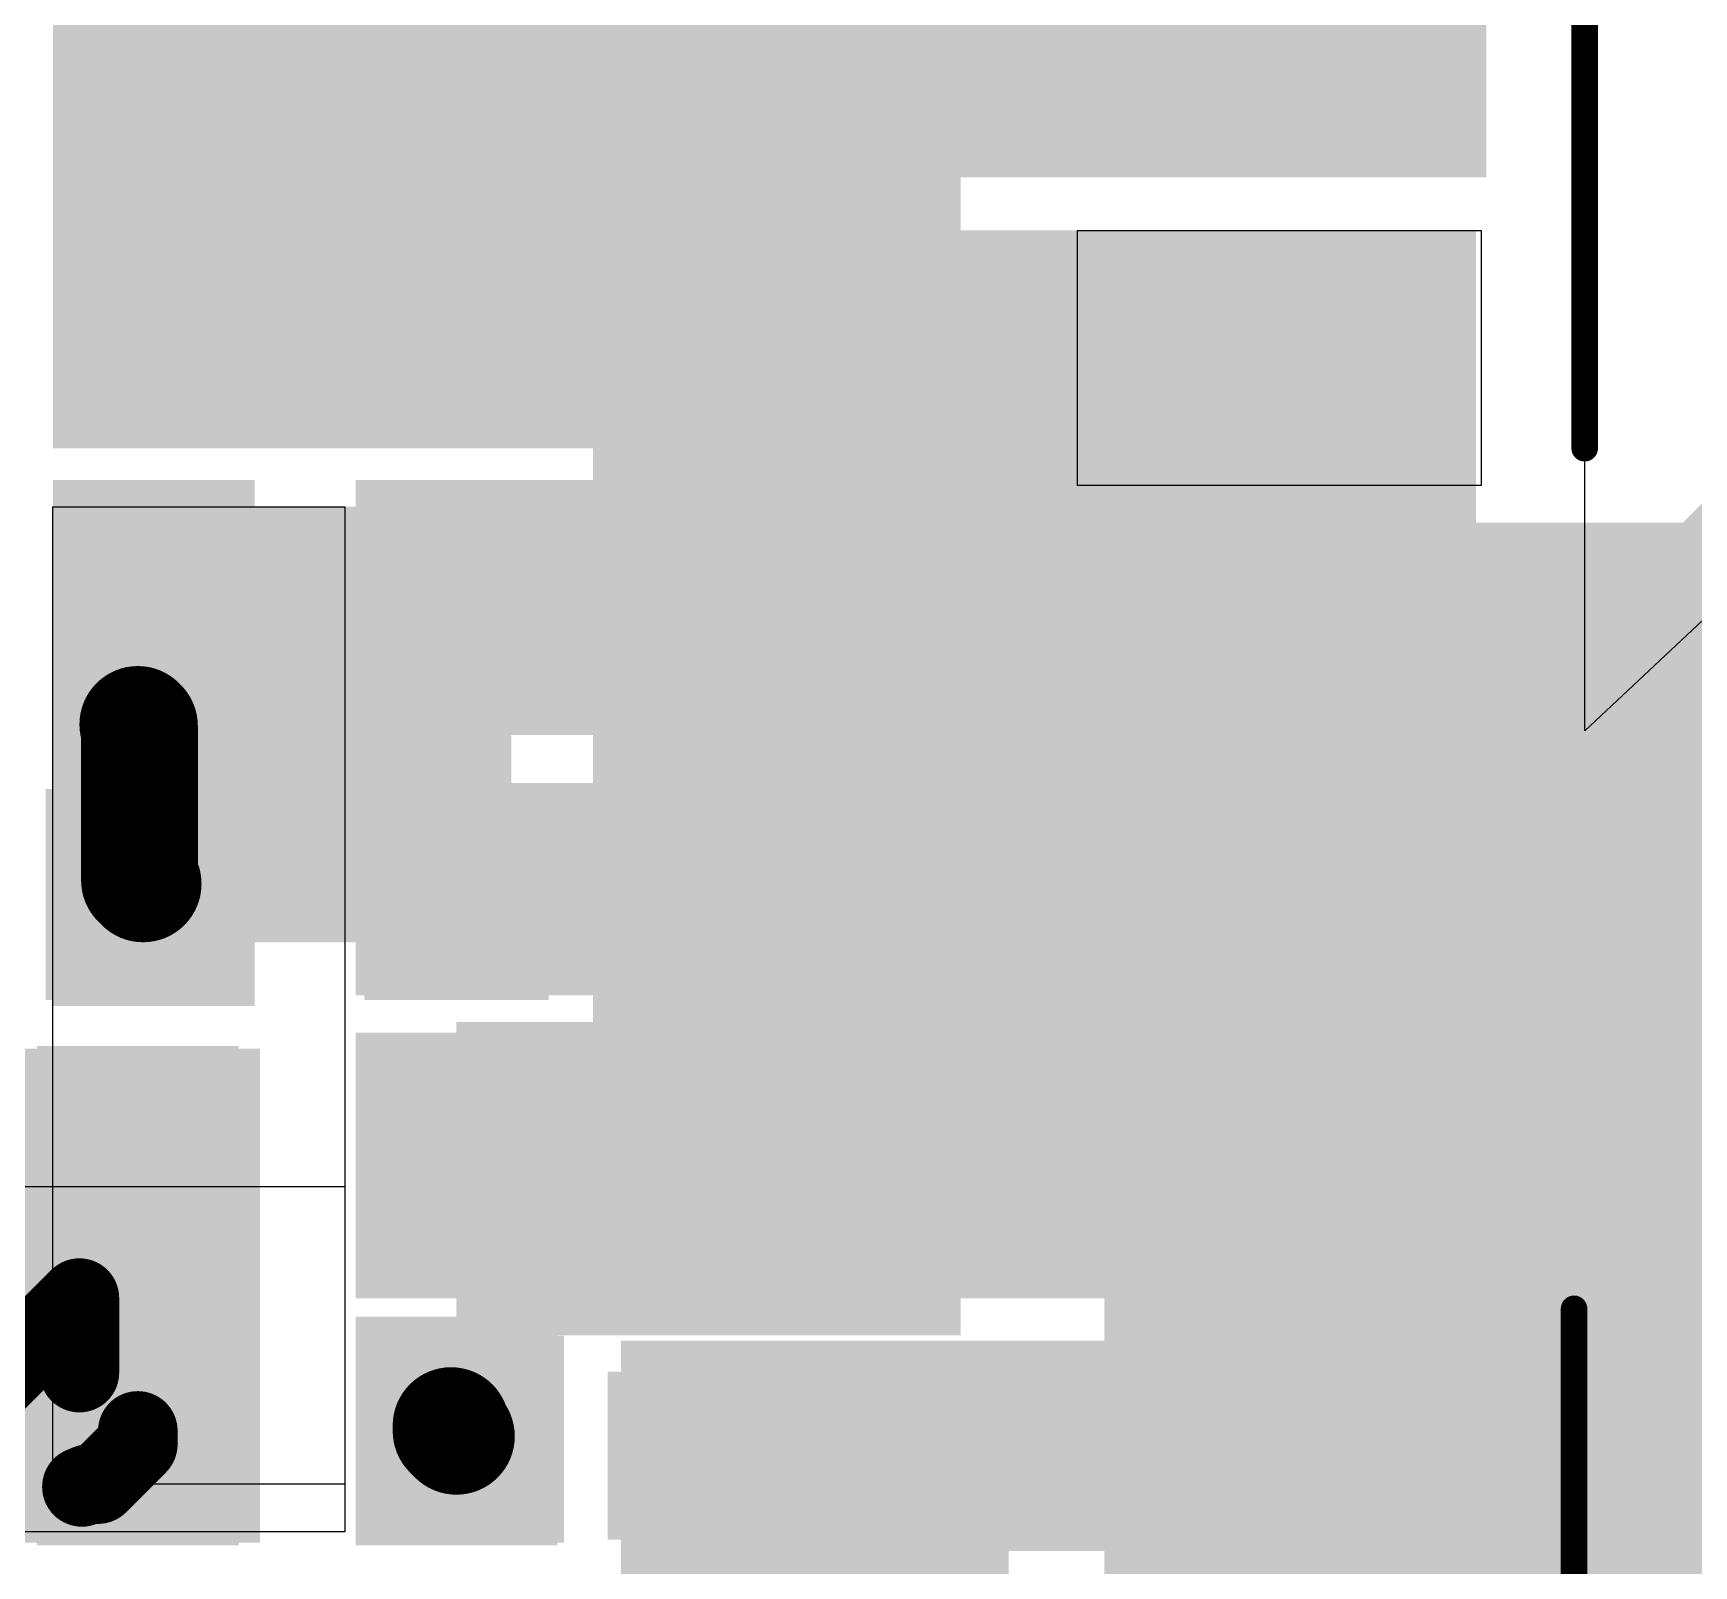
# Model space of a CAD drawing. Header units: millimetres. Extents: x -35.7 to 35.7, y -3.2 to 68.2.
# Drawn here: x 11.06 to 19, y 52.24 to 59.57 of the extents above; entities that cross this region are included whole.
import ezdxf

# ---------------------------------------------------------------- set-up
doc = ezdxf.new("R2010")
doc.units = ezdxf.units.MM
for name, color, linetype in [('BottomLayer', 5, 'Continuous'), ('BottomPaste', 16, 'Continuous'), ('BottomSolder', 6, 'Continuous'), ('Mechanical2', 216, 'Continuous'), ('TopLayer', 1, 'Continuous'), ('TopOverlay', 2, 'Continuous'), ('TopPaste', 8, 'Continuous'), ('TopSolder', 216, 'Continuous'), ('ViaHoleLayer', 16, 'Continuous')]:
    doc.layers.add(name, color=color, linetype=linetype)

# ---------------------------------------------------------------- blocks, each defined once
blk = doc.blocks.new('RES0603_B_42')
at = {"layer": 'BottomLayer'}
for points in [[(-1.143, -0.4445), (-1.143, 0.4445), (-0.3809999999999999, 0.4445), (-0.3809999999999999, -0.4445)], [(0.3809999999999999, -0.4445), (0.3809999999999999, 0.4445), (1.143, 0.4445), (1.143, -0.4445)]]:
    blk.add_hatch(color=5, dxfattribs=at).paths.add_polyline_path(points)
at = {"layer": 'BottomPaste'}
for points in [[(-1.143, -0.4445), (-1.143, 0.4445), (-0.3809999999999999, 0.4445), (-0.3809999999999999, -0.4445)], [(0.3809999999999999, -0.4445), (0.3809999999999999, 0.4445), (1.143, 0.4445), (1.143, -0.4445)]]:
    blk.add_hatch(color=16, dxfattribs=at).paths.add_polyline_path(points)
at = {"layer": 'BottomSolder'}
for points in [[(-1.2446, -0.5460999999999999), (-1.2446, 0.5460999999999999), (-0.2794, 0.5460999999999999), (-0.2794, -0.5460999999999999)], [(0.2794, -0.5460999999999999), (0.2794, 0.5460999999999999), (1.2446, 0.5460999999999999), (1.2446, -0.5460999999999999)]]:
    blk.add_hatch(color=6, dxfattribs=at).paths.add_polyline_path(points)
blk = doc.blocks.new('RES0603_B_43')
at = {"layer": 'BottomLayer'}
for points in [[(-1.143, -0.4445), (-1.143, 0.4445), (-0.3809999999999999, 0.4445), (-0.3809999999999999, -0.4445)], [(0.3809999999999999, -0.4445), (0.3809999999999999, 0.4445), (1.143, 0.4445), (1.143, -0.4445)]]:
    blk.add_hatch(color=5, dxfattribs=at).paths.add_polyline_path(points)
at = {"layer": 'BottomPaste'}
for points in [[(-1.143, -0.4445), (-1.143, 0.4445), (-0.3809999999999999, 0.4445), (-0.3809999999999999, -0.4445)], [(0.3809999999999999, -0.4445), (0.3809999999999999, 0.4445), (1.143, 0.4445), (1.143, -0.4445)]]:
    blk.add_hatch(color=16, dxfattribs=at).paths.add_polyline_path(points)
at = {"layer": 'BottomSolder'}
for points in [[(-1.2446, -0.5460999999999999), (-1.2446, 0.5460999999999999), (-0.2794, 0.5460999999999999), (-0.2794, -0.5460999999999999)], [(0.2794, -0.5460999999999999), (0.2794, 0.5460999999999999), (1.2446, 0.5460999999999999), (1.2446, -0.5460999999999999)]]:
    blk.add_hatch(color=6, dxfattribs=at).paths.add_polyline_path(points)
blk = doc.blocks.new('RES0603_B_44')
at = {"layer": 'BottomLayer'}
for points in [[(-1.143, -0.4445), (-1.143, 0.4445), (-0.3809999999999999, 0.4445), (-0.3809999999999999, -0.4445)], [(0.3809999999999999, -0.4445), (0.3809999999999999, 0.4445), (1.143, 0.4445), (1.143, -0.4445)]]:
    blk.add_hatch(color=5, dxfattribs=at).paths.add_polyline_path(points)
at = {"layer": 'BottomPaste'}
for points in [[(-1.143, -0.4445), (-1.143, 0.4445), (-0.3809999999999999, 0.4445), (-0.3809999999999999, -0.4445)], [(0.3809999999999999, -0.4445), (0.3809999999999999, 0.4445), (1.143, 0.4445), (1.143, -0.4445)]]:
    blk.add_hatch(color=16, dxfattribs=at).paths.add_polyline_path(points)
at = {"layer": 'BottomSolder'}
for points in [[(-1.2446, -0.5460999999999999), (-1.2446, 0.5460999999999999), (-0.2794, 0.5460999999999999), (-0.2794, -0.5460999999999999)], [(0.2794, -0.5460999999999999), (0.2794, 0.5460999999999999), (1.2446, 0.5460999999999999), (1.2446, -0.5460999999999999)]]:
    blk.add_hatch(color=6, dxfattribs=at).paths.add_polyline_path(points)
blk = doc.blocks.new('PNLS5020_330_B_59')
at = {"layer": 'BottomLayer'}
for points in [[(-0.7499984999999997, -2.50000008), (-2.94999918, -2.50000008), (-2.94999918, 2.50000008), (-0.7499985000000002, 2.50000008)], [(2.95000172, -2.50000008), (0.7500010400000002, -2.50000008), (0.7500010399999997, 2.50000008), (2.95000172, 2.50000008)]]:
    blk.add_hatch(color=5, dxfattribs=at).paths.add_polyline_path(points)
at = {"layer": 'BottomPaste'}
for points in [[(-0.7499984999999997, -2.50000008), (-2.94999918, -2.50000008), (-2.94999918, 2.50000008), (-0.7499985000000002, 2.50000008)], [(2.95000172, -2.50000008), (0.7500010400000002, -2.50000008), (0.7500010399999997, 2.50000008), (2.95000172, 2.50000008)]]:
    blk.add_hatch(color=16, dxfattribs=at).paths.add_polyline_path(points)
at = {"layer": 'BottomSolder'}
for points in [[(-0.6949973399999997, -2.55500124), (-3.00500034, -2.55500124), (-3.00500034, 2.55500124), (-0.6949973400000002, 2.55500124)], [(3.00500288, -2.55500124), (0.6949998800000002, -2.55500124), (0.6949998799999997, 2.55500124), (3.00500288, 2.55500124)]]:
    blk.add_hatch(color=6, dxfattribs=at).paths.add_polyline_path(points)
blk = doc.blocks.new('CAP_0603_B_70')
at = {"layer": 'BottomLayer'}
for points in [[(-1.143, -0.4445), (-1.143, 0.4445), (-0.3810000000000001, 0.4445), (-0.3809999999999999, -0.4445)], [(0.3810000000000001, -0.4445), (0.3809999999999999, 0.4445), (1.143, 0.4445), (1.143, -0.4445)]]:
    blk.add_hatch(color=5, dxfattribs=at).paths.add_polyline_path(points)
at = {"layer": 'BottomPaste'}
for points in [[(-1.143, -0.4445), (-1.143, 0.4445), (-0.3810000000000001, 0.4445), (-0.3809999999999999, -0.4445)], [(0.3810000000000001, -0.4445), (0.3809999999999999, 0.4445), (1.143, 0.4445), (1.143, -0.4445)]]:
    blk.add_hatch(color=16, dxfattribs=at).paths.add_polyline_path(points)
at = {"layer": 'BottomSolder'}
for points in [[(-1.20299988, -0.50449988), (-1.20299988, 0.5044998799999999), (-0.3210001200000001, 0.50449988), (-0.3210001199999999, -0.5044998799999999)], [(0.3210001200000001, -0.50449988), (0.3210001199999999, 0.5044998799999999), (1.20299988, 0.50449988), (1.20299988, -0.5044998799999999)]]:
    blk.add_hatch(color=6, dxfattribs=at).paths.add_polyline_path(points)
blk = doc.blocks.new('CAP_0603_B_72')
at = {"layer": 'BottomLayer'}
for points in [[(-1.143, -0.4445), (-1.143, 0.4445), (-0.3809999999999999, 0.4445), (-0.3809999999999999, -0.4445)], [(0.3809999999999999, -0.4445), (0.3809999999999999, 0.4445), (1.143, 0.4445), (1.143, -0.4445)]]:
    blk.add_hatch(color=5, dxfattribs=at).paths.add_polyline_path(points)
at = {"layer": 'BottomPaste'}
for points in [[(-1.143, -0.4445), (-1.143, 0.4445), (-0.3809999999999999, 0.4445), (-0.3809999999999999, -0.4445)], [(0.3809999999999999, -0.4445), (0.3809999999999999, 0.4445), (1.143, 0.4445), (1.143, -0.4445)]]:
    blk.add_hatch(color=16, dxfattribs=at).paths.add_polyline_path(points)
at = {"layer": 'BottomSolder'}
for points in [[(-1.20299988, -0.50449988), (-1.20299988, 0.50449988), (-0.3210001199999999, 0.50449988), (-0.3210001199999999, -0.50449988)], [(0.3210001199999999, -0.50449988), (0.3210001199999999, 0.50449988), (1.20299988, 0.50449988), (1.20299988, -0.50449988)]]:
    blk.add_hatch(color=6, dxfattribs=at).paths.add_polyline_path(points)
blk = doc.blocks.new('CAP1206_B_121')
at = {"layer": 'BottomLayer'}
for points in [[(-2.032, 0.889), (-0.508, 0.889), (-0.508, -0.889), (-2.032, -0.889)], [(0.508, 0.889), (2.032, 0.889), (2.032, -0.889), (0.508, -0.889)]]:
    blk.add_hatch(color=5, dxfattribs=at).paths.add_polyline_path(points)
at = {"layer": 'BottomPaste'}
for points in [[(-2.032, 0.889), (-0.508, 0.889), (-0.508, -0.889), (-2.032, -0.889)], [(0.508, 0.889), (2.032, 0.889), (2.032, -0.889), (0.508, -0.889)]]:
    blk.add_hatch(color=16, dxfattribs=at).paths.add_polyline_path(points)
at = {"layer": 'BottomSolder'}
for points in [[(-2.1336, 0.9905999999999999), (-0.4064, 0.9905999999999999), (-0.4064, -0.9905999999999999), (-2.1336, -0.9905999999999999)], [(0.4064, 0.9905999999999999), (2.1336, 0.9905999999999999), (2.1336, -0.9905999999999999), (0.4064, -0.9905999999999999)]]:
    blk.add_hatch(color=6, dxfattribs=at).paths.add_polyline_path(points)
blk = doc.blocks.new('SLF12575T_221M1R3_PF_137')
at = {"layer": 'TopLayer'}
blk.add_hatch(color=1, dxfattribs=at).paths.add_polyline_path([(-6.849999, 1.60000061), (-4.24999912, 1.60000061), (-4.24999912, -1.60000061), (-6.849999, -1.60000061)])
at = {"layer": 'TopPaste'}
blk.add_hatch(color=8, dxfattribs=at).paths.add_polyline_path([(-6.849999, 1.60000061), (-4.24999912, 1.60000061), (-4.24999912, -1.60000061), (-6.849999, -1.60000061)])
at = {"layer": 'TopSolder'}
blk.add_hatch(color=216, dxfattribs=at).paths.add_polyline_path([(-6.951599, 1.70160061), (-4.14839912, 1.70160061), (-4.14839912, -1.70160061), (-6.951599, -1.70160061)])
at = {"layer": 'TopOverlay', "const_width": 0.127}
for points in [[(-6.2992, 4.826), (-6.2992, 2.0574)], [(-6.35, -2.0574), (-6.35, -5.460999999999999)]]:
    blk.add_lwpolyline(points, dxfattribs=at)
at = {"layer": 'TopOverlay', "const_width": 0.0635}
for points in [[(-6.33095, 2.0574, 1), (-6.267449999999999, 2.0574, 1)], [(-6.381749999999999, -2.0574, 1), (-6.31825, -2.0574, 1)]]:
    blk.add_lwpolyline(points, format="xyb", close=True, dxfattribs=at)
blk = doc.blocks.new('SOIC_8_B_166')
at = {"layer": 'BottomLayer'}
for points in [[(-3.474999399999999, 1.6050006), (-3.474999399999999, 2.2049994), (-1.92499996, 2.2049994), (-1.92499996, 1.6050006)], [(1.92499996, 1.6050006), (1.92499996, 2.2049994), (3.474999399999999, 2.2049994), (3.474999399999999, 1.6050006)], [(-3.474999399999999, 0.3350006), (-3.474999399999999, 0.9349994), (-1.92499996, 0.9349994), (-1.92499996, 0.3350006)], [(1.92499996, 0.3350006), (1.92499996, 0.9349994), (3.474999399999999, 0.9349994), (3.474999399999999, 0.3350006)], [(-3.474999399999999, -0.9349994), (-3.474999399999999, -0.3350006), (-1.92499996, -0.3350006), (-1.92499996, -0.9349994)], [(1.92499996, -0.9349994), (1.92499996, -0.3350006), (3.474999399999999, -0.3350006), (3.474999399999999, -0.9349994)], [(-3.474999399999999, -2.2049994), (-3.474999399999999, -1.6050006), (-1.92499996, -1.6050006), (-1.92499996, -2.2049994)], [(1.92499996, -2.2049994), (1.92499996, -1.6050006), (3.474999399999999, -1.6050006), (3.474999399999999, -2.2049994)]]:
    blk.add_hatch(color=5, dxfattribs=at).paths.add_polyline_path(points)
at = {"layer": 'BottomPaste'}
for points in [[(-3.474999399999999, 1.6050006), (-3.474999399999999, 2.2049994), (-1.92499996, 2.2049994), (-1.92499996, 1.6050006)], [(1.92499996, 1.6050006), (1.92499996, 2.2049994), (3.474999399999999, 2.2049994), (3.474999399999999, 1.6050006)], [(-3.474999399999999, 0.3350006), (-3.474999399999999, 0.9349994), (-1.92499996, 0.9349994), (-1.92499996, 0.3350006)], [(1.92499996, 0.3350006), (1.92499996, 0.9349994), (3.474999399999999, 0.9349994), (3.474999399999999, 0.3350006)], [(-3.474999399999999, -0.9349994), (-3.474999399999999, -0.3350006), (-1.92499996, -0.3350006), (-1.92499996, -0.9349994)], [(1.92499996, -0.9349994), (1.92499996, -0.3350006), (3.474999399999999, -0.3350006), (3.474999399999999, -0.9349994)], [(-3.474999399999999, -2.2049994), (-3.474999399999999, -1.6050006), (-1.92499996, -1.6050006), (-1.92499996, -2.2049994)], [(1.92499996, -2.2049994), (1.92499996, -1.6050006), (3.474999399999999, -1.6050006), (3.474999399999999, -2.2049994)]]:
    blk.add_hatch(color=16, dxfattribs=at).paths.add_polyline_path(points)
at = {"layer": 'BottomSolder'}
for points in [[(-3.5765994, 1.5034006), (-3.5765994, 2.3065994), (-1.82339996, 2.3065994), (-1.82339996, 1.5034006)], [(1.82339996, 1.5034006), (1.82339996, 2.3065994), (3.5765994, 2.3065994), (3.5765994, 1.5034006)], [(-3.5765994, 0.2334006000000001), (-3.5765994, 1.0365994), (-1.82339996, 1.0365994), (-1.82339996, 0.2334005999999999)], [(1.82339996, 0.2334006000000001), (1.82339996, 1.0365994), (3.5765994, 1.0365994), (3.5765994, 0.2334005999999999)], [(-3.5765994, -1.0365994), (-3.5765994, -0.2334005999999999), (-1.82339996, -0.2334006000000001), (-1.82339996, -1.0365994)], [(1.82339996, -1.0365994), (1.82339996, -0.2334005999999999), (3.5765994, -0.2334006000000001), (3.5765994, -1.0365994)], [(-3.5765994, -2.3065994), (-3.5765994, -1.5034006), (-1.82339996, -1.5034006), (-1.82339996, -2.3065994)], [(1.82339996, -2.3065994), (1.82339996, -1.5034006), (3.5765994, -1.5034006), (3.5765994, -2.3065994)]]:
    blk.add_hatch(color=6, dxfattribs=at).paths.add_polyline_path(points)

msp = doc.modelspace()

# ---------------------------------------------------------------- hatches: boundary and pattern name
at = {"layer": 'BottomLayer'}
for points in [[(11.1506, 58.92799999999999), (15.1638, 58.92799999999999), (15.1638, 64.5414), (11.1506, 64.5414)], [(11.2014, 58.92799746), (17.9832, 58.92799746), (17.9832, 60.90919745999999), (11.2014, 60.90919745999999)], [(24.42212794, 56.83247205999999), (21.4884, 59.7662), (18.19910254, 56.47690253999999), (21.13283048, 53.54317459999999)], [(11.1506, 57.68339999999999), (13.6906, 57.68339999999999), (13.6906, 59.0804), (11.1506, 59.0804)], [(13.9446, 56.2864), (17.9578, 56.2864), (17.9578, 58.62319999999999), (13.9446, 58.62319999999999)], [(15.24, 54.991), (16.2052, 54.991), (16.2052, 58.62319999999999), (15.24, 58.62319999999999)], [(11.1506, 54.91479999999999), (12.1158, 54.91479999999999), (12.1158, 57.4294), (11.1506, 57.4294)], [(15.367, 57.42940507999999), (12.5984, 57.42940507999999), (12.5984, 56.21020508), (15.367, 56.21020508)], [(15.24, 53.5178), (17.9324, 53.5178), (17.9324, 56.3372), (15.24, 56.3372)], [(12.5984, 54.9656), (14.986, 54.9656), (14.986, 55.9816), (12.5984, 55.9816)], [(12.5984, 53.5178), (14.986, 53.5178), (14.986, 54.7878), (12.5984, 54.7878)], [(10.4648, 52.3494), (12.1412, 52.3494), (12.1412, 54.7116), (10.4648, 54.7116)], [(13.5962898, 53.33915417999999), (12.5984, 53.33915417999999), (12.5984, 52.34940253999999), (13.5962898, 52.34940253999999)], [(13.8684, 52.3080361), (20.9042, 52.3080361), (20.9042, 53.31459745999999), (13.8684, 53.31459745999999)], [(13.8684, 51.4952361), (15.7226, 51.4952361), (15.7226, 53.2478361), (13.8684, 53.2478361)]]:
    msp.add_hatch(color=5, dxfattribs=at).paths.add_polyline_path(points)
h = msp.add_hatch(color=5, dxfattribs=at)
edge = h.paths.add_edge_path()
edge.add_arc((11.52840468, 59.2582), 0.2999994, 0, 360)
h = msp.add_hatch(color=5, dxfattribs=at)
edge = h.paths.add_edge_path()
edge.add_arc((12.19170282, 59.2582), 0.2999994, 0, 360)
h = msp.add_hatch(color=5, dxfattribs=at)
edge = h.paths.add_edge_path()
edge.add_arc((12.85500096, 59.2582), 0.2999994, 0, 360)
h = msp.add_hatch(color=5, dxfattribs=at)
edge = h.paths.add_edge_path()
edge.add_arc((13.5182991, 59.2582), 0.2999994, 0, 360)
h = msp.add_hatch(color=5, dxfattribs=at)
edge = h.paths.add_edge_path()
edge.add_arc((16.383, 59.2582), 0.2999994, 0, 360)
h = msp.add_hatch(color=5, dxfattribs=at)
edge = h.paths.add_edge_path()
edge.add_arc((17.018, 59.2582), 0.2999994, 0, 360)
h = msp.add_hatch(color=5, dxfattribs=at)
edge = h.paths.add_edge_path()
edge.add_arc((17.653, 59.2582), 0.2999994, 0, 360)
h = msp.add_hatch(color=5, dxfattribs=at)
edge = h.paths.add_edge_path()
edge.add_arc((11.52840468, 58.62319999999999), 0.2999994, 0, 360)
h = msp.add_hatch(color=5, dxfattribs=at)
edge = h.paths.add_edge_path()
edge.add_arc((12.19170282, 58.62319999999999), 0.2999994, 0, 360)
h = msp.add_hatch(color=5, dxfattribs=at)
edge = h.paths.add_edge_path()
edge.add_arc((16.383, 58.32512591999999), 0.2999994, 0, 360)
h = msp.add_hatch(color=5, dxfattribs=at)
edge = h.paths.add_edge_path()
edge.add_arc((17.018, 58.32512591999999), 0.2999994, 0, 360)
h = msp.add_hatch(color=5, dxfattribs=at)
edge = h.paths.add_edge_path()
edge.add_arc((17.653, 58.32512591999999), 0.2999994, 0, 360)
h = msp.add_hatch(color=5, dxfattribs=at)
edge = h.paths.add_edge_path()
edge.add_arc((11.52840468, 57.98819999999999), 0.2999994, 0, 360)
h = msp.add_hatch(color=5, dxfattribs=at)
edge = h.paths.add_edge_path()
edge.add_arc((12.19170282, 57.98819999999999), 0.2999994, 0, 360)
h = msp.add_hatch(color=5, dxfattribs=at)
edge = h.paths.add_edge_path()
edge.add_arc((16.383, 57.70879999999999), 0.2999994, 0, 360)
h = msp.add_hatch(color=5, dxfattribs=at)
edge = h.paths.add_edge_path()
edge.add_arc((17.018, 57.70879999999999), 0.2999994, 0, 360)
h = msp.add_hatch(color=5, dxfattribs=at)
edge = h.paths.add_edge_path()
edge.add_arc((17.653, 57.70879999999999), 0.2999994, 0, 360)
h = msp.add_hatch(color=5, dxfattribs=at)
edge = h.paths.add_edge_path()
edge.add_arc((11.56488162, 56.9587507), 0.2999994, 0, 360)
h = msp.add_hatch(color=5, dxfattribs=at)
edge = h.paths.add_edge_path()
edge.add_arc((11.557, 56.2864), 0.2999994, 0, 360)
h = msp.add_hatch(color=5, dxfattribs=at)
edge = h.paths.add_edge_path()
edge.add_arc((18.8468, 56.3372), 0.2999994, 0, 360)
h = msp.add_hatch(color=5, dxfattribs=at)
edge = h.paths.add_edge_path()
edge.add_arc((13.9192, 54.4576), 0.2999994, 0, 360)
h = msp.add_hatch(color=5, dxfattribs=at)
edge = h.paths.add_edge_path()
edge.add_arc((14.5796, 54.4576), 0.2999994, 0, 360)
h = msp.add_hatch(color=5, dxfattribs=at)
edge = h.paths.add_edge_path()
edge.add_arc((13.9192, 53.8226), 0.2999994, 0, 360)
h = msp.add_hatch(color=5, dxfattribs=at)
edge = h.paths.add_edge_path()
edge.add_arc((14.5796, 53.8226), 0.2999994, 0, 360)
h = msp.add_hatch(color=5, dxfattribs=at)
edge = h.paths.add_edge_path()
edge.add_arc((13.081, 52.8574), 0.2999994, 0, 360)
at = {"layer": 'BottomSolder'}
h = msp.add_hatch(color=6, dxfattribs=at)
edge = h.paths.add_edge_path()
edge.add_arc((11.52840468, 59.2582), 0.1499997, 0, 360)
h = msp.add_hatch(color=6, dxfattribs=at)
edge = h.paths.add_edge_path()
edge.add_arc((12.19170282, 59.2582), 0.1499997, 0, 360)
h = msp.add_hatch(color=6, dxfattribs=at)
edge = h.paths.add_edge_path()
edge.add_arc((12.85500096, 59.2582), 0.1499997, 0, 360)
h = msp.add_hatch(color=6, dxfattribs=at)
edge = h.paths.add_edge_path()
edge.add_arc((13.5182991, 59.2582), 0.1499997, 0, 360)
h = msp.add_hatch(color=6, dxfattribs=at)
edge = h.paths.add_edge_path()
edge.add_arc((16.383, 59.2582), 0.1499997, 0, 360)
h = msp.add_hatch(color=6, dxfattribs=at)
edge = h.paths.add_edge_path()
edge.add_arc((17.018, 59.2582), 0.1499997, 0, 360)
h = msp.add_hatch(color=6, dxfattribs=at)
edge = h.paths.add_edge_path()
edge.add_arc((17.653, 59.2582), 0.1499997, 0, 360)
h = msp.add_hatch(color=6, dxfattribs=at)
edge = h.paths.add_edge_path()
edge.add_arc((11.52840468, 58.62319999999999), 0.1499997, 0, 360)
h = msp.add_hatch(color=6, dxfattribs=at)
edge = h.paths.add_edge_path()
edge.add_arc((12.19170282, 58.62319999999999), 0.1499997, 0, 360)
h = msp.add_hatch(color=6, dxfattribs=at)
edge = h.paths.add_edge_path()
edge.add_arc((16.383, 58.32512591999999), 0.1499997, 0, 360)
h = msp.add_hatch(color=6, dxfattribs=at)
edge = h.paths.add_edge_path()
edge.add_arc((17.018, 58.32512591999999), 0.1499997, 0, 360)
h = msp.add_hatch(color=6, dxfattribs=at)
edge = h.paths.add_edge_path()
edge.add_arc((17.653, 58.32512591999999), 0.1499997, 0, 360)
h = msp.add_hatch(color=6, dxfattribs=at)
edge = h.paths.add_edge_path()
edge.add_arc((11.52840468, 57.98819999999999), 0.1499997, 0, 360)
h = msp.add_hatch(color=6, dxfattribs=at)
edge = h.paths.add_edge_path()
edge.add_arc((12.19170282, 57.98819999999999), 0.1499997, 0, 360)
h = msp.add_hatch(color=6, dxfattribs=at)
edge = h.paths.add_edge_path()
edge.add_arc((16.383, 57.70879999999999), 0.1499997, 0, 360)
h = msp.add_hatch(color=6, dxfattribs=at)
edge = h.paths.add_edge_path()
edge.add_arc((17.018, 57.70879999999999), 0.1499997, 0, 360)
h = msp.add_hatch(color=6, dxfattribs=at)
edge = h.paths.add_edge_path()
edge.add_arc((17.653, 57.70879999999999), 0.1499997, 0, 360)
h = msp.add_hatch(color=6, dxfattribs=at)
edge = h.paths.add_edge_path()
edge.add_arc((11.56488162, 56.9587507), 0.1499997, 0, 360)
h = msp.add_hatch(color=6, dxfattribs=at)
edge = h.paths.add_edge_path()
edge.add_arc((18.8468, 56.3372), 0.1499997, 0, 360)
h = msp.add_hatch(color=6, dxfattribs=at)
edge = h.paths.add_edge_path()
edge.add_arc((11.557, 56.2864), 0.1499997, 0, 360)
h = msp.add_hatch(color=6, dxfattribs=at)
edge = h.paths.add_edge_path()
edge.add_arc((13.9192, 54.4576), 0.1499997, 0, 360)
h = msp.add_hatch(color=6, dxfattribs=at)
edge = h.paths.add_edge_path()
edge.add_arc((14.5796, 54.4576), 0.1499997, 0, 360)
h = msp.add_hatch(color=6, dxfattribs=at)
edge = h.paths.add_edge_path()
edge.add_arc((13.9192, 53.8226), 0.1499997, 0, 360)
h = msp.add_hatch(color=6, dxfattribs=at)
edge = h.paths.add_edge_path()
edge.add_arc((14.5796, 53.8226), 0.1499997, 0, 360)
h = msp.add_hatch(color=6, dxfattribs=at)
edge = h.paths.add_edge_path()
edge.add_arc((13.081, 52.8574), 0.1499997, 0, 360)
at = {"layer": 'TopLayer'}
for points in [[(11.15059746, 63.04280254), (11.15059746, 58.87720253999999), (15.18920254, 58.87720253999999), (15.18920254, 63.04280254)], [(13.73481632, 53.34), (15.1892, 53.34), (15.1892, 61.36639999999999), (13.73481632, 61.36639999999999)], [(14.9606, 58.87719999999999), (18.0086, 58.87719999999999), (18.0086, 61.03619999999999), (14.9606, 61.03619999999999)], [(11.1506, 57.58179999999999), (15.1892, 57.58179999999999), (15.1892, 60.2488), (11.1506, 60.2488)], [(15.49400254, 53.33999745999999), (15.49400254, 58.92800254), (13.89380254, 58.92800254), (13.89380254, 53.33999745999999)], [(19.33951682, 52.65979562), (23.0871268, 56.4074056), (20.77442378, 58.72010862), (17.0268138, 54.97249864)], [(11.5062, 55.21959999999999), (13.34390016, 55.21959999999999), (13.34390016, 57.30239999999999), (11.5062, 57.30239999999999)], [(16.1798, 50.0126), (19.5072, 50.0126), (19.5072, 57.12440187999999), (16.1798, 57.12440187999999)], [(13.081, 53.34), (15.113, 53.34), (15.113, 54.83859999999999), (13.081, 54.83859999999999)]]:
    msp.add_hatch(color=1, dxfattribs=at).paths.add_polyline_path(points)
h = msp.add_hatch(color=1, dxfattribs=at)
edge = h.paths.add_edge_path()
edge.add_arc((11.52840468, 59.2582), 0.2999994, 0, 360)
h = msp.add_hatch(color=1, dxfattribs=at)
edge = h.paths.add_edge_path()
edge.add_arc((12.19170282, 59.2582), 0.2999994, 0, 360)
h = msp.add_hatch(color=1, dxfattribs=at)
edge = h.paths.add_edge_path()
edge.add_arc((12.85500096, 59.2582), 0.2999994, 0, 360)
h = msp.add_hatch(color=1, dxfattribs=at)
edge = h.paths.add_edge_path()
edge.add_arc((13.5182991, 59.2582), 0.2999994, 0, 360)
h = msp.add_hatch(color=1, dxfattribs=at)
edge = h.paths.add_edge_path()
edge.add_arc((16.383, 59.2582), 0.2999994, 0, 360)
h = msp.add_hatch(color=1, dxfattribs=at)
edge = h.paths.add_edge_path()
edge.add_arc((17.018, 59.2582), 0.2999994, 0, 360)
h = msp.add_hatch(color=1, dxfattribs=at)
edge = h.paths.add_edge_path()
edge.add_arc((17.653, 59.2582), 0.2999994, 0, 360)
h = msp.add_hatch(color=1, dxfattribs=at)
edge = h.paths.add_edge_path()
edge.add_arc((11.52840468, 58.62319999999999), 0.2999994, 0, 360)
h = msp.add_hatch(color=1, dxfattribs=at)
edge = h.paths.add_edge_path()
edge.add_arc((12.19170282, 58.62319999999999), 0.2999994, 0, 360)
h = msp.add_hatch(color=1, dxfattribs=at)
edge = h.paths.add_edge_path()
edge.add_arc((16.383, 58.32512591999999), 0.2999994, 0, 360)
h = msp.add_hatch(color=1, dxfattribs=at)
edge = h.paths.add_edge_path()
edge.add_arc((17.018, 58.32512591999999), 0.2999994, 0, 360)
h = msp.add_hatch(color=1, dxfattribs=at)
edge = h.paths.add_edge_path()
edge.add_arc((17.653, 58.32512591999999), 0.2999994, 0, 360)
h = msp.add_hatch(color=1, dxfattribs=at)
edge = h.paths.add_edge_path()
edge.add_arc((11.52840468, 57.98819999999999), 0.2999994, 0, 360)
h = msp.add_hatch(color=1, dxfattribs=at)
edge = h.paths.add_edge_path()
edge.add_arc((12.19170282, 57.98819999999999), 0.2999994, 0, 360)
h = msp.add_hatch(color=1, dxfattribs=at)
edge = h.paths.add_edge_path()
edge.add_arc((16.383, 57.70879999999999), 0.2999994, 0, 360)
h = msp.add_hatch(color=1, dxfattribs=at)
edge = h.paths.add_edge_path()
edge.add_arc((17.018, 57.70879999999999), 0.2999994, 0, 360)
h = msp.add_hatch(color=1, dxfattribs=at)
edge = h.paths.add_edge_path()
edge.add_arc((17.653, 57.70879999999999), 0.2999994, 0, 360)
h = msp.add_hatch(color=1, dxfattribs=at)
edge = h.paths.add_edge_path()
edge.add_arc((11.56488162, 56.9587507), 0.2999994, 0, 360)
h = msp.add_hatch(color=1, dxfattribs=at)
edge = h.paths.add_edge_path()
edge.add_arc((11.557, 56.2864), 0.2999994, 0, 360)
h = msp.add_hatch(color=1, dxfattribs=at)
edge = h.paths.add_edge_path()
edge.add_arc((18.8468, 56.3372), 0.2999994, 0, 360)
h = msp.add_hatch(color=1, dxfattribs=at)
edge = h.paths.add_edge_path()
edge.add_arc((13.9192, 54.4576), 0.2999994, 0, 360)
h = msp.add_hatch(color=1, dxfattribs=at)
edge = h.paths.add_edge_path()
edge.add_arc((14.5796, 54.4576), 0.2999994, 0, 360)
h = msp.add_hatch(color=1, dxfattribs=at)
edge = h.paths.add_edge_path()
edge.add_arc((13.9192, 53.8226), 0.2999994, 0, 360)
h = msp.add_hatch(color=1, dxfattribs=at)
edge = h.paths.add_edge_path()
edge.add_arc((14.5796, 53.8226), 0.2999994, 0, 360)
h = msp.add_hatch(color=1, dxfattribs=at)
edge = h.paths.add_edge_path()
edge.add_arc((13.081, 52.8574), 0.2999994, 0, 360)
at = {"layer": 'TopSolder'}
h = msp.add_hatch(color=216, dxfattribs=at)
edge = h.paths.add_edge_path()
edge.add_arc((11.52840468, 59.2582), 0.1499997, 0, 360)
h = msp.add_hatch(color=216, dxfattribs=at)
edge = h.paths.add_edge_path()
edge.add_arc((12.19170282, 59.2582), 0.1499997, 0, 360)
h = msp.add_hatch(color=216, dxfattribs=at)
edge = h.paths.add_edge_path()
edge.add_arc((12.85500096, 59.2582), 0.1499997, 0, 360)
h = msp.add_hatch(color=216, dxfattribs=at)
edge = h.paths.add_edge_path()
edge.add_arc((13.5182991, 59.2582), 0.1499997, 0, 360)
h = msp.add_hatch(color=216, dxfattribs=at)
edge = h.paths.add_edge_path()
edge.add_arc((16.383, 59.2582), 0.1499997, 0, 360)
h = msp.add_hatch(color=216, dxfattribs=at)
edge = h.paths.add_edge_path()
edge.add_arc((17.018, 59.2582), 0.1499997, 0, 360)
h = msp.add_hatch(color=216, dxfattribs=at)
edge = h.paths.add_edge_path()
edge.add_arc((17.653, 59.2582), 0.1499997, 0, 360)
h = msp.add_hatch(color=216, dxfattribs=at)
edge = h.paths.add_edge_path()
edge.add_arc((11.52840468, 58.62319999999999), 0.1499997, 0, 360)
h = msp.add_hatch(color=216, dxfattribs=at)
edge = h.paths.add_edge_path()
edge.add_arc((12.19170282, 58.62319999999999), 0.1499997, 0, 360)
h = msp.add_hatch(color=216, dxfattribs=at)
edge = h.paths.add_edge_path()
edge.add_arc((16.383, 58.32512591999999), 0.1499997, 0, 360)
h = msp.add_hatch(color=216, dxfattribs=at)
edge = h.paths.add_edge_path()
edge.add_arc((17.018, 58.32512591999999), 0.1499997, 0, 360)
h = msp.add_hatch(color=216, dxfattribs=at)
edge = h.paths.add_edge_path()
edge.add_arc((17.653, 58.32512591999999), 0.1499997, 0, 360)
h = msp.add_hatch(color=216, dxfattribs=at)
edge = h.paths.add_edge_path()
edge.add_arc((11.52840468, 57.98819999999999), 0.1499997, 0, 360)
h = msp.add_hatch(color=216, dxfattribs=at)
edge = h.paths.add_edge_path()
edge.add_arc((12.19170282, 57.98819999999999), 0.1499997, 0, 360)
h = msp.add_hatch(color=216, dxfattribs=at)
edge = h.paths.add_edge_path()
edge.add_arc((16.383, 57.70879999999999), 0.1499997, 0, 360)
h = msp.add_hatch(color=216, dxfattribs=at)
edge = h.paths.add_edge_path()
edge.add_arc((17.018, 57.70879999999999), 0.1499997, 0, 360)
h = msp.add_hatch(color=216, dxfattribs=at)
edge = h.paths.add_edge_path()
edge.add_arc((17.653, 57.70879999999999), 0.1499997, 0, 360)
h = msp.add_hatch(color=216, dxfattribs=at)
edge = h.paths.add_edge_path()
edge.add_arc((11.56488162, 56.9587507), 0.1499997, 0, 360)
h = msp.add_hatch(color=216, dxfattribs=at)
edge = h.paths.add_edge_path()
edge.add_arc((18.8468, 56.3372), 0.1499997, 0, 360)
h = msp.add_hatch(color=216, dxfattribs=at)
edge = h.paths.add_edge_path()
edge.add_arc((11.557, 56.2864), 0.1499997, 0, 360)
h = msp.add_hatch(color=216, dxfattribs=at)
edge = h.paths.add_edge_path()
edge.add_arc((13.9192, 54.4576), 0.1499997, 0, 360)
h = msp.add_hatch(color=216, dxfattribs=at)
edge = h.paths.add_edge_path()
edge.add_arc((14.5796, 54.4576), 0.1499997, 0, 360)
h = msp.add_hatch(color=216, dxfattribs=at)
edge = h.paths.add_edge_path()
edge.add_arc((13.9192, 53.8226), 0.1499997, 0, 360)
h = msp.add_hatch(color=216, dxfattribs=at)
edge = h.paths.add_edge_path()
edge.add_arc((14.5796, 53.8226), 0.1499997, 0, 360)
h = msp.add_hatch(color=216, dxfattribs=at)
edge = h.paths.add_edge_path()
edge.add_arc((13.081, 52.8574), 0.1499997, 0, 360)
at = {"layer": 'ViaHoleLayer'}
h = msp.add_hatch(color=16, dxfattribs=at)
edge = h.paths.add_edge_path()
edge.add_arc((11.52840468, 59.2582), 0.1499997, 0, 360)
h = msp.add_hatch(color=16, dxfattribs=at)
edge = h.paths.add_edge_path()
edge.add_arc((12.19170282, 59.2582), 0.1499997, 0, 360)
h = msp.add_hatch(color=16, dxfattribs=at)
edge = h.paths.add_edge_path()
edge.add_arc((12.85500096, 59.2582), 0.1499997, 0, 360)
h = msp.add_hatch(color=16, dxfattribs=at)
edge = h.paths.add_edge_path()
edge.add_arc((13.5182991, 59.2582), 0.1499997, 0, 360)
h = msp.add_hatch(color=16, dxfattribs=at)
edge = h.paths.add_edge_path()
edge.add_arc((16.383, 59.2582), 0.1499997, 0, 360)
h = msp.add_hatch(color=16, dxfattribs=at)
edge = h.paths.add_edge_path()
edge.add_arc((17.018, 59.2582), 0.1499997, 0, 360)
h = msp.add_hatch(color=16, dxfattribs=at)
edge = h.paths.add_edge_path()
edge.add_arc((17.653, 59.2582), 0.1499997, 0, 360)
h = msp.add_hatch(color=16, dxfattribs=at)
edge = h.paths.add_edge_path()
edge.add_arc((11.52840468, 58.62319999999999), 0.1499997, 0, 360)
h = msp.add_hatch(color=16, dxfattribs=at)
edge = h.paths.add_edge_path()
edge.add_arc((12.19170282, 58.62319999999999), 0.1499997, 0, 360)
h = msp.add_hatch(color=16, dxfattribs=at)
edge = h.paths.add_edge_path()
edge.add_arc((16.383, 58.32512591999999), 0.1499997, 0, 360)
h = msp.add_hatch(color=16, dxfattribs=at)
edge = h.paths.add_edge_path()
edge.add_arc((17.018, 58.32512591999999), 0.1499997, 0, 360)
h = msp.add_hatch(color=16, dxfattribs=at)
edge = h.paths.add_edge_path()
edge.add_arc((17.653, 58.32512591999999), 0.1499997, 0, 360)
h = msp.add_hatch(color=16, dxfattribs=at)
edge = h.paths.add_edge_path()
edge.add_arc((11.52840468, 57.98819999999999), 0.1499997, 0, 360)
h = msp.add_hatch(color=16, dxfattribs=at)
edge = h.paths.add_edge_path()
edge.add_arc((12.19170282, 57.98819999999999), 0.1499997, 0, 360)
h = msp.add_hatch(color=16, dxfattribs=at)
edge = h.paths.add_edge_path()
edge.add_arc((16.383, 57.70879999999999), 0.1499997, 0, 360)
h = msp.add_hatch(color=16, dxfattribs=at)
edge = h.paths.add_edge_path()
edge.add_arc((17.018, 57.70879999999999), 0.1499997, 0, 360)
h = msp.add_hatch(color=16, dxfattribs=at)
edge = h.paths.add_edge_path()
edge.add_arc((17.653, 57.70879999999999), 0.1499997, 0, 360)
h = msp.add_hatch(color=16, dxfattribs=at)
edge = h.paths.add_edge_path()
edge.add_arc((11.56488162, 56.9587507), 0.1499997, 0, 360)
h = msp.add_hatch(color=16, dxfattribs=at)
edge = h.paths.add_edge_path()
edge.add_arc((18.8468, 56.3372), 0.1499997, 0, 360)
h = msp.add_hatch(color=16, dxfattribs=at)
edge = h.paths.add_edge_path()
edge.add_arc((11.557, 56.2864), 0.1499997, 0, 360)
h = msp.add_hatch(color=16, dxfattribs=at)
edge = h.paths.add_edge_path()
edge.add_arc((13.9192, 54.4576), 0.1499997, 0, 360)
h = msp.add_hatch(color=16, dxfattribs=at)
edge = h.paths.add_edge_path()
edge.add_arc((14.5796, 54.4576), 0.1499997, 0, 360)
h = msp.add_hatch(color=16, dxfattribs=at)
edge = h.paths.add_edge_path()
edge.add_arc((13.9192, 53.8226), 0.1499997, 0, 360)
h = msp.add_hatch(color=16, dxfattribs=at)
edge = h.paths.add_edge_path()
edge.add_arc((14.5796, 53.8226), 0.1499997, 0, 360)
h = msp.add_hatch(color=16, dxfattribs=at)
edge = h.paths.add_edge_path()
edge.add_arc((13.081, 52.8574), 0.1499997, 0, 360)

# ---------------------------------------------------------------- linework, layer by layer
at = {"layer": 'BottomLayer'}
for points, const_width in [([(11.557, 56.261), (11.56488162, 56.25311838)], 0.5588), ([(11.56488162, 55.51651838), (11.56488162, 56.25311838)], 0.5588), ([(11.56488162, 55.51651838), (11.5824, 55.499)], 0.5588), ([(10.6934, 52.9336), (11.2776, 53.5178)], 0.3809999999999999), ([(11.2776, 53.1622), (11.2776, 53.5178)], 0.3809999999999999), ([(13.0556, 52.8828), (13.0556, 52.9082)], 0.5588), ([(13.0556, 52.8828), (13.081, 52.8574)], 0.5588), ([(11.557, 52.81929999999999), (11.557, 52.8828)], 0.3809999999999999), ([(11.3665, 52.6288), (11.557, 52.81929999999999)], 0.3809999999999999), ([(11.28965992, 52.61545991999999), (11.32186204, 52.6288)], 0.3809999999999999), ([(11.32186204, 52.6288), (11.3665, 52.6288)], 0.3809999999999999)]:
    msp.add_lwpolyline(points, dxfattribs=dict(at, const_width=const_width))
for points, const_width in [([(11.4173, 56.261, 1), (11.6967, 56.261, 1)], 0.2794), ([(11.42518162, 56.25311838, 1), (11.70458162, 56.25311838, 1)], 0.2794), ([(11.42518162, 56.25311838, 1), (11.70458162, 56.25311838, 1)], 0.2794), ([(11.42518162, 55.51651838, 1), (11.70458162, 55.51651838, 1)], 0.2794), ([(11.42518162, 55.51651838, 1), (11.70458162, 55.51651838, 1)], 0.2794), ([(11.4427, 55.499, 1), (11.7221, 55.499, 1)], 0.2794), ([(11.18235, 53.5178, 1), (11.37285, 53.5178, 1)], 0.1905), ([(11.18235, 53.5178, 1), (11.37285, 53.5178, 1)], 0.1905), ([(11.18235, 53.1622, 1), (11.37285, 53.1622, 1)], 0.1905), ([(12.9159, 52.9082, 1), (13.1953, 52.9082, 1)], 0.2794), ([(12.9159, 52.8828, 1), (13.1953, 52.8828, 1)], 0.2794), ([(12.9159, 52.8828, 1), (13.1953, 52.8828, 1)], 0.2794), ([(11.46175, 52.8828, 1), (11.65225, 52.8828, 1)], 0.1905), ([(12.9413, 52.8574, 1), (13.2207, 52.8574, 1)], 0.2794), ([(11.46175, 52.81929999999999, 1), (11.65225, 52.81929999999999, 1)], 0.1905), ([(11.46175, 52.81929999999999, 1), (11.65225, 52.81929999999999, 1)], 0.1905), ([(11.19440992, 52.61545991999999, 1), (11.38490992, 52.61545991999999, 1)], 0.1905), ([(11.22661204, 52.6288, 1), (11.41711204, 52.6288, 1)], 0.1905), ([(11.22661204, 52.6288, 1), (11.41711204, 52.6288, 1)], 0.1905), ([(11.27125, 52.6288, 1), (11.46175, 52.6288, 1)], 0.1905), ([(11.27125, 52.6288, 1), (11.46175, 52.6288, 1)], 0.1905)]:
    msp.add_lwpolyline(points, format="xyb", close=True, dxfattribs=dict(at, const_width=const_width))
at = {"layer": 'Mechanical2', "const_width": 0.3809999999999999}
msp.add_lwpolyline([(0, 68.00000116, -0.2679491924311228), (30.74390092, 50.2500011)], format="xyb", dxfattribs=at)
at = {"layer": 'TopLayer'}
for p, q in [((18.47840094, 56.23111435999999), (18.47840094, 59.8678)), ((21.3614, 58.93199288), (18.47840094, 56.23111435999999)), ((16.0528, 57.40399999999999), (16.0528, 58.62319999999999)), ((16.0528, 58.62319999999999), (17.9832, 58.62319999999999)), ((17.9832, 58.62319999999999), (17.9832, 57.40399999999999)), ((17.9832, 57.40399999999999), (16.0528, 57.40399999999999)), ((11.1506, 57.30239999999999), (12.5476, 57.30239999999999)), ((11.1506, 52.6288), (11.1506, 57.30239999999999)), ((12.5476, 57.30239999999999), (12.5476, 52.6288)), ((9.4996, 54.05119492), (12.5476, 54.0512)), ((12.5476, 54.0512), (12.5476, 52.4002)), ((12.5476, 52.6288), (11.1506, 52.6288)), ((12.5476, 52.4002), (9.4996, 52.4002))]:
    msp.add_line(p, q, dxfattribs=at)
at = {"layer": 'TopLayer', "const_width": 0.5588}
msp.add_lwpolyline([(11.557, 56.261), (11.56488162, 56.25311838)], dxfattribs=at)
at = {"layer": 'TopLayer', "const_width": 0.2794}
for points in [[(11.4173, 56.261, 1), (11.6967, 56.261, 1)], [(11.42518162, 56.25311838, 1), (11.70458162, 56.25311838, 1)]]:
    msp.add_lwpolyline(points, format="xyb", close=True, dxfattribs=at)

# ---------------------------------------------------------------- block references
for name, p, rotation in [('PNLS5020_330_B_59', (10.69760116, 62.00139999999999), 180), ('SLF12575T_221M1R3_PF_137', (12.12840094, 55.52439999999999), 180), ('CAP1206_B_121', (14.986, 58.87719999999999), 270), ('CAP_0603_B_70', (13.1572, 57.60719999999999), 270), ('RES0603_B_44', (12.319, 54.1782), 180), ('RES0603_B_43', (12.319, 52.8828), 180), ('SOIC_8_B_166', (17.38084408, 50.8602361), 180)]:
    msp.add_blockref(name, p, dxfattribs=dict(rotation=rotation))
for name, p in [('CAP_0603_B_72', (12.319, 55.44819999999999)), ('RES0603_B_42', (15.0114, 55.4228))]:
    msp.add_blockref(name, p)

doc.saveas('drawing.dxf')
